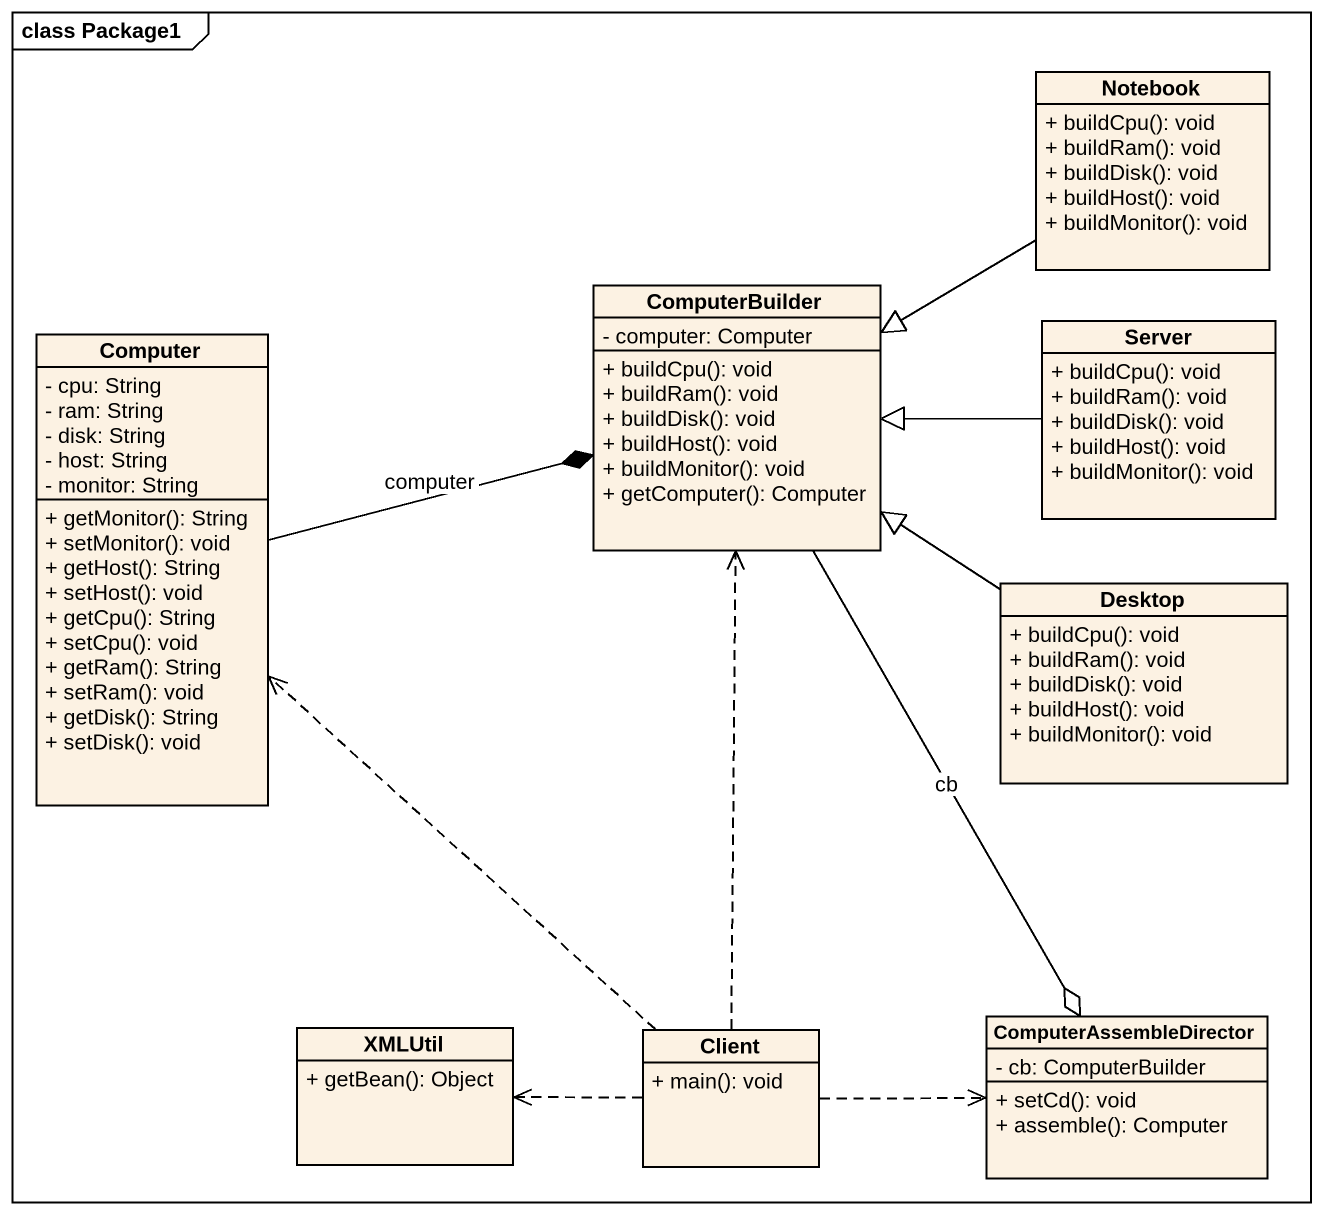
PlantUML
@startuml
mainframe class Package1
hide circle
hide empty members
skinparam classAttributeIconSize 0
class Notebook {
  + buildCpu(): void
  + buildRam(): void
  + buildDisk(): void
  + buildHost(): void
  + buildMonitor(): void
}
class ComputerBuilder {
  - computer: Computer
  + buildCpu(): void
  + buildRam(): void
  + buildDisk(): void
  + buildHost(): void
  + buildMonitor(): void
  + getComputer(): Computer
}
class Computer {
  - cpu: String
  - ram: String
  - disk: String
  - host: String
  - monitor: String
  + getMonitor(): String
  + setMonitor(): void
  + getHost(): String
  + setHost(): void
  + getCpu(): String
  + setCpu(): void
  + getRam(): String
  + setRam(): void
  + getDisk(): String
  + setDisk(): void
}
class Server {
  + buildCpu(): void
  + buildRam(): void
  + buildDisk(): void
  + buildHost(): void
  + buildMonitor(): void
}
class Desktop {
  + buildCpu(): void
  + buildRam(): void
  + buildDisk(): void
  + buildHost(): void
  + buildMonitor(): void
}
class XMLUtil {
  + getBean(): Object
}
class Client {
  + main(): void
}
class ComputerAssembleDirector {
  - cb: ComputerBuilder
  + setCd(): void
  + assemble(): Computer
}
Notebook -left-|> ComputerBuilder
ComputerBuilder --o ComputerAssembleDirector : cb
Computer -right-* ComputerBuilder : computer
Server -left-|> ComputerBuilder
Desktop -up-|> ComputerBuilder
Client .up.> ComputerBuilder
Client .up.> Computer
Client .left.> XMLUtil
Client .right.> ComputerAssembleDirector
@enduml
